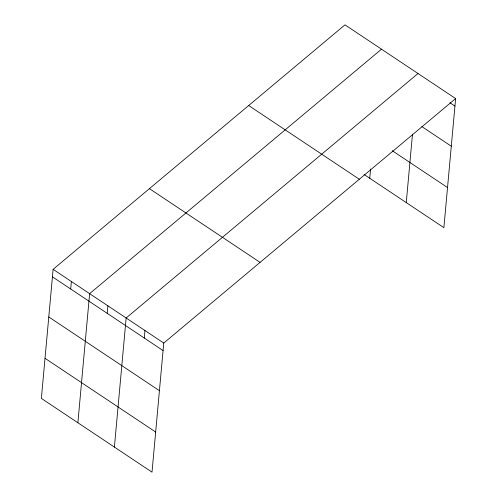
<?xml version="1.0" encoding="UTF-8"?>
<svg xmlns="http://www.w3.org/2000/svg" width="497" height="497" viewBox="0 0 497 497"><rect width="100%" height="100%" fill="white"/><g stroke="black" fill="none" stroke-linecap="round" stroke-linejoin="round"><path stroke-width="0.75" d="M53.117 269.331L41.369 398.42L152.014 472.15L163.762 343.06L455.631 98.58L344.986 24.85L53.117 269.331L163.762 343.06M70.692 288.999L71.375 281.495M77.88 422.754L89.628 293.659L381.497 49.178M107.203 313.334L107.886 305.829M114.397 447.083L126.145 317.993L418.008 73.513M144.273 338.035L144.956 330.524M369.749 178.274L370.594 169.011M406.26 202.602L412.491 134.153M455.631 98.58L443.883 227.669L364.084 174.497M449.934 102.742L454.948 106.085M421.829 126.573L451.295 146.205M392.288 150.734L447.536 187.549M248.668 105.526L359.312 179.255M149.435 188.655L260.08 262.379M52.434 276.835L163.078 350.565M48.781 316.962L159.431 390.692M45.022 358.3L155.667 432.03"/></g></svg>
